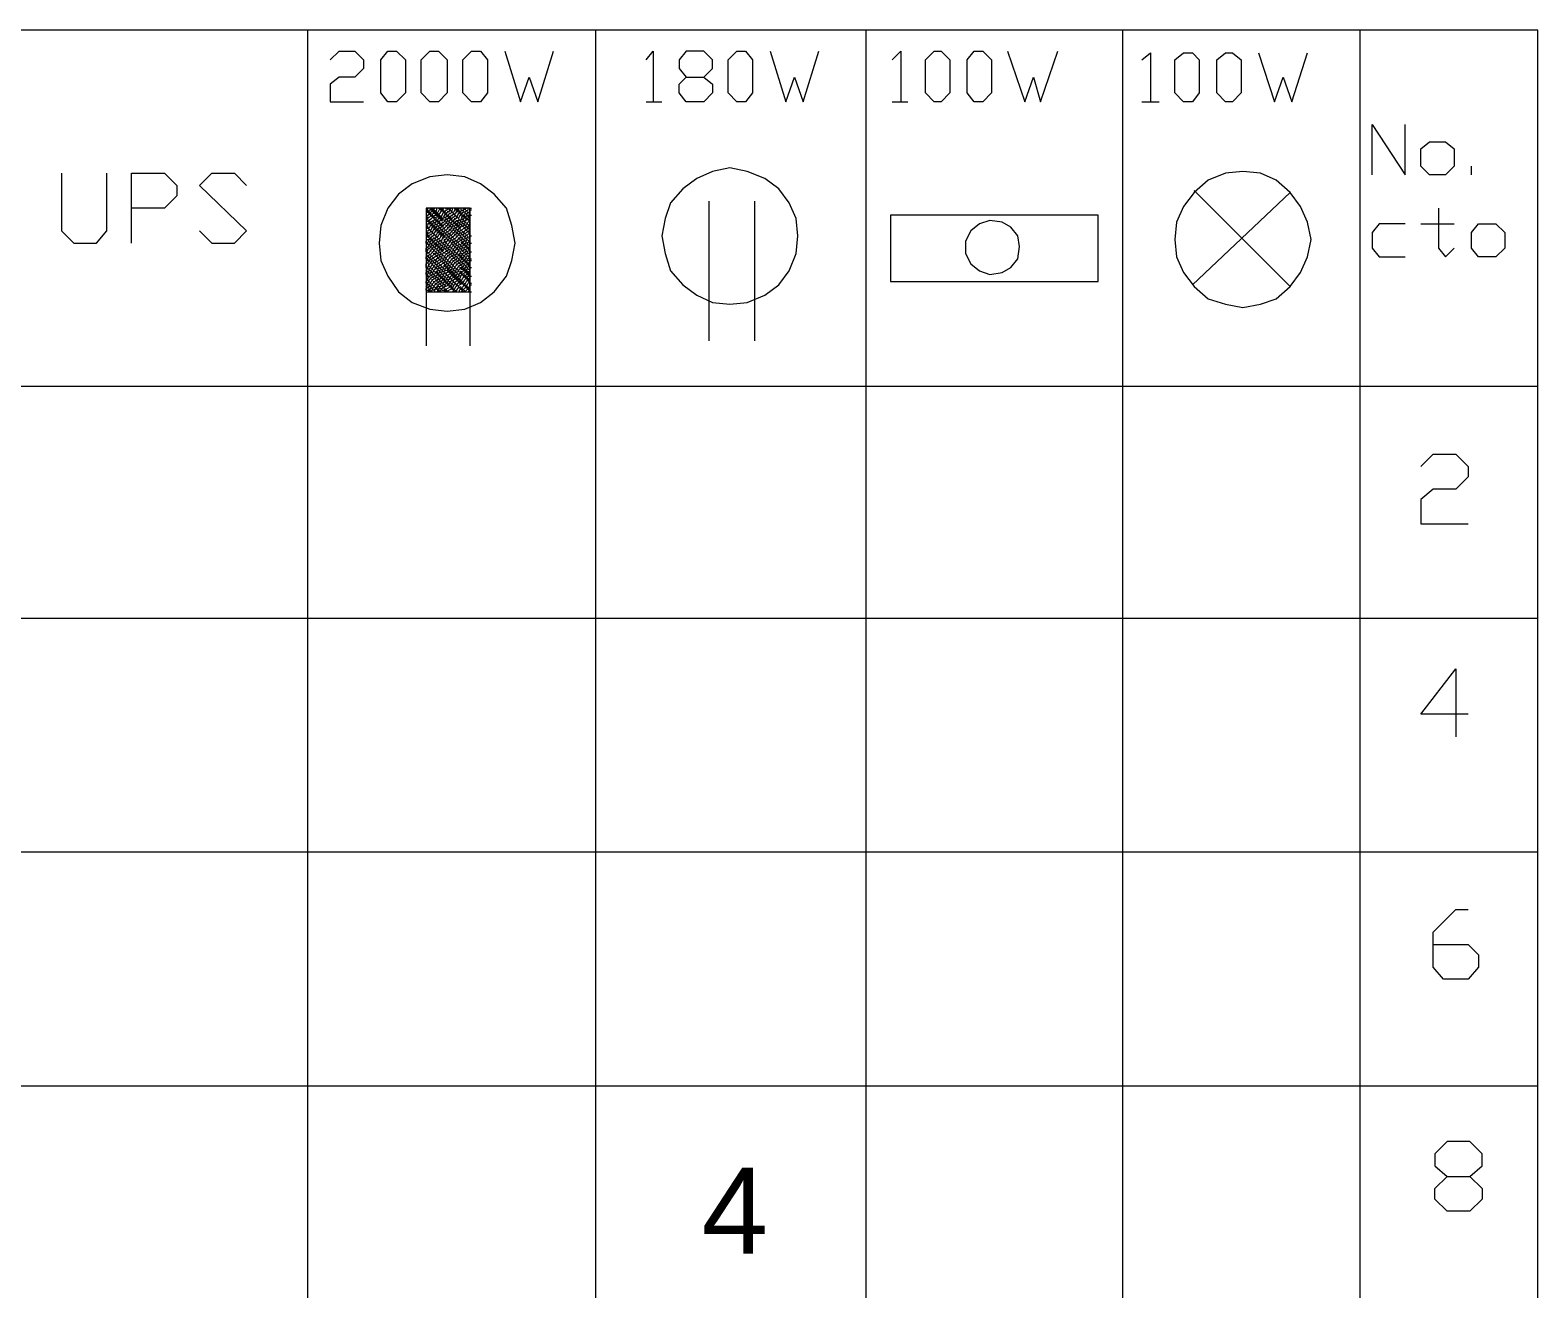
# Model space of a CAD drawing. Header units: millimetres. Extents: x -0.3 to 33.7, y -1 to 21.2.
# Drawn here: x 10.87 to 12.453, y 18.858 to 20.18 of the extents above; entities that cross this region are included whole.
import ezdxf

# ---------------------------------------------------------------- set-up
doc = ezdxf.new("R2010")
doc.units = ezdxf.units.MM
doc.header["$LTSCALE"] = 0.5
doc.layers.add('TABLA', color=7, linetype='Continuous')
doc.styles.get("Standard").update_dxf_attribs({"font": 'arial.ttf'})

msp = doc.modelspace()

# ---------------------------------------------------------------- linework, layer by layer
at = {"layer": 'TABLA', "color": 7, "linetype": 'Continuous', "lineweight": 18, "true_color": 0x000007}
for p, q in [((11.1613, 20.1799), (11.1613, 18.0934)), ((11.4636, 20.1799), (11.4636, 18.0934)), ((11.7475, 20.1799), (11.7475, 18.0934)), ((12.0168, 20.1799), (12.0168, 18.0934)), ((12.2659, 20.1799), (12.2659, 18.0934)), ((11.5167, 20.1048), (11.5332, 20.1048)), ((11.775, 20.1048), (11.7915, 20.1048)), ((12.037, 20.1048), (12.0553, 20.1048)), ((12.3832, 20.0279), (12.3832, 20.037)), ((12.0901, 19.9125), (12.1927, 20.0096)), ((12.0919, 20.0114), (12.1927, 19.9106)), ((11.2859, 19.9931), (11.2877, 19.9931)), ((11.2859, 19.9912), (11.2877, 19.9931)), ((11.2859, 19.9931), (11.2859, 19.8483)), ((11.2859, 19.9894), (11.2877, 19.9912)), ((11.2895, 19.9931), (11.2914, 19.9931)), ((11.2895, 19.9912), (11.2914, 19.9912)), ((11.2914, 19.9912), (11.2932, 19.9931)), ((11.2932, 19.9894), (11.295, 19.9912)), ((11.2969, 19.9912), (11.2969, 19.9931)), ((11.2987, 19.9931), (11.3005, 19.9931)), ((11.2987, 19.9894), (11.3005, 19.9931)), ((11.3005, 19.9912), (11.3024, 19.9931)), ((11.3024, 19.9894), (11.3042, 19.9912)), ((11.306, 19.9931), (11.3079, 19.9931)), ((11.306, 19.9912), (11.3079, 19.9912)), ((11.3079, 19.9931), (11.3097, 19.9931)), ((11.3079, 19.9912), (11.3097, 19.9931)), ((11.3097, 19.9912), (11.3115, 19.9931)), ((11.3097, 19.9894), (11.3115, 19.9912)), ((11.3115, 19.9894), (11.3134, 19.9912)), ((11.3134, 19.9912), (11.3134, 19.9931)), ((11.3152, 19.9931), (11.317, 19.9931)), ((11.3152, 19.9894), (11.317, 19.9931)), ((11.3152, 19.9912), (11.317, 19.9912)), ((11.317, 19.9912), (11.3189, 19.9931)), ((11.3189, 19.9894), (11.3207, 19.9912)), ((11.3225, 19.9912), (11.3225, 19.9931)), ((11.3243, 19.9931), (11.3262, 19.9931)), ((11.3243, 19.9894), (11.3262, 19.9931)), ((11.3262, 19.9912), (11.328, 19.9931)), ((11.3262, 19.9876), (11.328, 19.9912)), ((11.328, 19.9894), (11.3298, 19.9912)), ((11.3298, 19.9912), (11.3298, 19.9931)), ((11.3317, 19.9931), (11.3335, 19.9931)), ((11.3317, 19.9931), (11.3317, 19.8483)), ((11.3317, 19.9912), (11.3335, 19.9912)), ((11.3317, 19.9894), (11.3317, 19.9912)), ((11.5826, 20.0004), (11.5826, 19.8538)), ((11.6303, 20.0004), (11.6303, 19.8538)), ((11.2859, 19.9857), (11.2877, 19.9857)), ((11.2859, 19.9839), (11.2877, 19.9839)), ((11.2859, 19.9821), (11.2895, 19.9839)), ((11.2859, 19.9802), (11.2877, 19.9821)), ((11.2859, 19.9766), (11.2877, 19.9766)), ((11.2859, 19.9729), (11.2877, 19.9747)), ((11.2877, 19.9876), (11.2895, 19.9894)), ((11.2877, 19.9784), (11.2895, 19.9802)), ((11.2877, 19.9766), (11.2895, 19.9766)), ((11.2895, 19.9857), (11.2914, 19.9876)), ((11.2895, 19.9766), (11.2914, 19.9784)), ((11.2895, 19.9747), (11.2914, 19.9747)), ((11.2914, 19.9894), (11.2932, 19.9894)), ((11.2914, 19.9839), (11.2932, 19.9857)), ((11.2914, 19.9747), (11.2932, 19.9766)), ((11.2932, 19.9876), (11.295, 19.9876)), ((11.2932, 19.9821), (11.295, 19.9839)), ((11.2932, 19.9729), (11.295, 19.9747)), ((11.295, 19.9876), (11.2969, 19.9894)), ((11.295, 19.9857), (11.2969, 19.9857)), ((11.295, 19.9802), (11.2969, 19.9821)), ((11.2969, 19.9857), (11.2987, 19.9876)), ((11.2969, 19.9839), (11.2987, 19.9839)), ((11.2969, 19.9784), (11.2987, 19.9802)), ((11.2987, 19.9839), (11.3005, 19.9857)), ((11.2987, 19.9821), (11.3005, 19.9821)), ((11.2987, 19.9766), (11.3005, 19.9784)), ((11.3005, 19.9821), (11.3024, 19.9839)), ((11.3005, 19.9802), (11.3024, 19.9802)), ((11.3005, 19.9747), (11.3024, 19.9766)), ((11.3024, 19.9802), (11.3042, 19.9821)), ((11.3024, 19.9784), (11.3042, 19.9784)), ((11.3024, 19.9729), (11.3042, 19.9747)), ((11.3042, 19.9876), (11.306, 19.9894)), ((11.3042, 19.9802), (11.3079, 19.9821)), ((11.3042, 19.9784), (11.306, 19.9802)), ((11.3042, 19.9766), (11.306, 19.9766)), ((11.306, 19.9857), (11.3079, 19.9876)), ((11.306, 19.9784), (11.3097, 19.9802)), ((11.306, 19.9766), (11.3079, 19.9784)), ((11.306, 19.9747), (11.3079, 19.9747)), ((11.306, 19.9729), (11.3079, 19.9747)), ((11.3079, 19.9894), (11.3097, 19.9894)), ((11.3079, 19.9839), (11.3097, 19.9857)), ((11.3079, 19.9766), (11.3115, 19.9784)), ((11.3079, 19.9747), (11.3097, 19.9766)), ((11.3097, 19.9876), (11.3115, 19.9876)), ((11.3097, 19.9821), (11.3115, 19.9839)), ((11.3097, 19.9747), (11.3134, 19.9766)), ((11.3097, 19.9729), (11.3115, 19.9747)), ((11.3115, 19.9876), (11.3134, 19.9894)), ((11.3115, 19.9857), (11.3134, 19.9857)), ((11.3115, 19.9802), (11.3134, 19.9821)), ((11.3115, 19.9729), (11.3152, 19.9747)), ((11.3134, 19.9876), (11.3152, 19.9894)), ((11.3134, 19.9857), (11.3152, 19.9876)), ((11.3134, 19.9839), (11.3152, 19.9839)), ((11.3134, 19.9784), (11.3152, 19.9802)), ((11.3152, 19.9857), (11.317, 19.9876)), ((11.3152, 19.9839), (11.317, 19.9857)), ((11.3152, 19.9821), (11.317, 19.9821)), ((11.3152, 19.9766), (11.317, 19.9784)), ((11.317, 19.9894), (11.3189, 19.9894)), ((11.317, 19.9839), (11.3189, 19.9857)), ((11.317, 19.9821), (11.3189, 19.9839)), ((11.317, 19.9802), (11.3189, 19.9802)), ((11.317, 19.9747), (11.3189, 19.9766)), ((11.3189, 19.9876), (11.3207, 19.9876)), ((11.3189, 19.9821), (11.3207, 19.9839)), ((11.3189, 19.9784), (11.3207, 19.9821)), ((11.3189, 19.9729), (11.3207, 19.9747)), ((11.3207, 19.9876), (11.3225, 19.9894)), ((11.3207, 19.9857), (11.3225, 19.9857)), ((11.3207, 19.9802), (11.3243, 19.9821)), ((11.3207, 19.9766), (11.3225, 19.9802)), ((11.3225, 19.9857), (11.3243, 19.9876)), ((11.3225, 19.9839), (11.3243, 19.9839)), ((11.3225, 19.9784), (11.3262, 19.9802)), ((11.3225, 19.9747), (11.3243, 19.9784)), ((11.3243, 19.9839), (11.3262, 19.9857)), ((11.3243, 19.9766), (11.328, 19.9784)), ((11.3243, 19.9729), (11.3262, 19.9766)), ((11.3262, 19.9821), (11.328, 19.9839)), ((11.3262, 19.9747), (11.3298, 19.9766)), ((11.3262, 19.9711), (11.328, 19.9747)), ((11.328, 19.9857), (11.3298, 19.9894)), ((11.328, 19.9802), (11.3298, 19.9821)), ((11.328, 19.9766), (11.3298, 19.9784)), ((11.328, 19.9729), (11.3317, 19.9747)), ((11.3298, 19.9876), (11.3317, 19.9894)), ((11.3298, 19.9839), (11.3317, 19.9876)), ((11.3298, 19.9802), (11.3317, 19.9821)), ((11.3298, 19.9784), (11.3317, 19.9802)), ((11.3298, 19.9747), (11.3317, 19.9766)), ((11.3317, 19.9857), (11.3335, 19.9857)), ((11.3317, 19.9821), (11.3317, 19.9839)), ((11.3317, 19.9729), (11.3317, 19.9747)), ((12.3301, 19.9766), (12.3649, 19.9766)), ((11.2859, 19.9711), (11.2877, 19.9729)), ((11.2859, 19.9692), (11.2877, 19.9692)), ((11.2859, 19.9674), (11.2877, 19.9674)), ((11.2859, 19.9656), (11.2895, 19.9674)), ((11.2859, 19.9638), (11.2877, 19.9656)), ((11.2859, 19.9601), (11.2877, 19.9601)), ((11.2877, 19.9711), (11.2895, 19.9729)), ((11.2877, 19.9692), (11.2895, 19.9711)), ((11.2877, 19.9619), (11.2895, 19.9638)), ((11.2877, 19.9601), (11.2895, 19.9601)), ((11.2895, 19.9692), (11.2914, 19.9711)), ((11.2895, 19.9674), (11.2914, 19.9692)), ((11.2895, 19.9656), (11.2914, 19.9656)), ((11.2895, 19.9601), (11.2914, 19.9619)), ((11.2914, 19.9729), (11.2932, 19.9729)), ((11.2914, 19.9674), (11.2932, 19.9692)), ((11.2914, 19.9656), (11.2932, 19.9674)), ((11.2914, 19.9638), (11.2932, 19.9638)), ((11.2914, 19.9583), (11.2932, 19.9601)), ((11.2932, 19.9711), (11.295, 19.9711)), ((11.2932, 19.9656), (11.295, 19.9674)), ((11.2932, 19.9638), (11.295, 19.9656)), ((11.2932, 19.9619), (11.295, 19.9619)), ((11.295, 19.9711), (11.2969, 19.9729)), ((11.295, 19.9692), (11.2969, 19.9692)), ((11.295, 19.9638), (11.2969, 19.9656)), ((11.295, 19.9601), (11.2969, 19.9638)), ((11.2969, 19.9692), (11.2987, 19.9711)), ((11.2969, 19.9674), (11.2987, 19.9674)), ((11.2969, 19.9619), (11.2987, 19.9638)), ((11.2969, 19.9583), (11.2987, 19.9619)), ((11.2987, 19.9674), (11.3005, 19.9692)), ((11.2987, 19.9656), (11.3005, 19.9656)), ((11.2987, 19.9601), (11.3005, 19.9619)), ((11.2987, 19.9564), (11.3005, 19.9601)), ((11.3005, 19.9656), (11.3024, 19.9674)), ((11.3005, 19.9638), (11.3024, 19.9638)), ((11.3005, 19.9583), (11.3024, 19.9601)), ((11.3024, 19.9692), (11.3042, 19.9729)), ((11.3024, 19.9638), (11.3042, 19.9656)), ((11.3024, 19.9619), (11.3042, 19.9619)), ((11.3042, 19.9711), (11.306, 19.9729)), ((11.3042, 19.9674), (11.306, 19.9711)), ((11.3042, 19.9619), (11.306, 19.9638)), ((11.3042, 19.9601), (11.306, 19.9601)), ((11.3042, 19.9583), (11.306, 19.9601)), ((11.306, 19.9692), (11.3079, 19.9711)), ((11.306, 19.9656), (11.3079, 19.9692)), ((11.306, 19.9619), (11.3097, 19.9638)), ((11.306, 19.9601), (11.3079, 19.9619)), ((11.3079, 19.9729), (11.3097, 19.9729)), ((11.3079, 19.9711), (11.3097, 19.9729)), ((11.3079, 19.9674), (11.3097, 19.9692)), ((11.3079, 19.9638), (11.3097, 19.9674)), ((11.3079, 19.9601), (11.3115, 19.9619)), ((11.3079, 19.9583), (11.3097, 19.9601)), ((11.3097, 19.9711), (11.3115, 19.9711)), ((11.3097, 19.9692), (11.3115, 19.9711)), ((11.3097, 19.9656), (11.3115, 19.9674)), ((11.3097, 19.9619), (11.3115, 19.9656)), ((11.3097, 19.9583), (11.3134, 19.9601)), ((11.3115, 19.9711), (11.3134, 19.9729)), ((11.3115, 19.9692), (11.3134, 19.9692)), ((11.3115, 19.9674), (11.3134, 19.9692)), ((11.3115, 19.9638), (11.3134, 19.9656)), ((11.3115, 19.9601), (11.3134, 19.9638)), ((11.3134, 19.9711), (11.317, 19.9729)), ((11.3134, 19.9692), (11.3152, 19.9711)), ((11.3134, 19.9674), (11.3152, 19.9674)), ((11.3134, 19.9656), (11.3152, 19.9674)), ((11.3134, 19.9619), (11.3152, 19.9638)), ((11.3134, 19.9583), (11.3152, 19.9619)), ((11.3152, 19.9692), (11.3189, 19.9711)), ((11.3152, 19.9674), (11.317, 19.9692)), ((11.3152, 19.9656), (11.317, 19.9656)), ((11.3152, 19.9638), (11.317, 19.9656)), ((11.3152, 19.9601), (11.317, 19.9619)), ((11.3152, 19.9564), (11.317, 19.9601)), ((11.317, 19.9674), (11.3207, 19.9692)), ((11.317, 19.9656), (11.3189, 19.9674)), ((11.317, 19.9638), (11.3189, 19.9638)), ((11.317, 19.9619), (11.3189, 19.9638)), ((11.317, 19.9583), (11.3189, 19.9601)), ((11.3189, 19.9656), (11.3225, 19.9674)), ((11.3189, 19.9638), (11.3207, 19.9656)), ((11.3189, 19.9619), (11.3207, 19.9619)), ((11.3189, 19.9601), (11.3207, 19.9619)), ((11.3207, 19.9711), (11.3225, 19.9729)), ((11.3207, 19.9674), (11.3225, 19.9711)), ((11.3207, 19.9638), (11.3243, 19.9656)), ((11.3207, 19.9601), (11.3225, 19.9638)), ((11.3207, 19.9583), (11.3225, 19.9601)), ((11.3225, 19.9692), (11.3243, 19.9711)), ((11.3225, 19.9656), (11.3243, 19.9692)), ((11.3225, 19.9619), (11.3262, 19.9638)), ((11.3225, 19.9583), (11.3243, 19.9619)), ((11.3243, 19.9711), (11.3262, 19.9729)), ((11.3243, 19.9674), (11.3262, 19.9692)), ((11.3243, 19.9638), (11.3262, 19.9674)), ((11.3243, 19.9601), (11.328, 19.9619)), ((11.3262, 19.9692), (11.328, 19.9711)), ((11.3262, 19.9656), (11.328, 19.9674)), ((11.3262, 19.9619), (11.328, 19.9656)), ((11.3262, 19.9583), (11.3298, 19.9601)), ((11.328, 19.9692), (11.3298, 19.9729)), ((11.328, 19.9674), (11.3298, 19.9692)), ((11.328, 19.9638), (11.3298, 19.9656)), ((11.328, 19.9601), (11.3298, 19.9638)), ((11.3298, 19.9711), (11.3317, 19.9729)), ((11.3298, 19.9674), (11.3317, 19.9711)), ((11.3298, 19.9656), (11.3317, 19.9674)), ((11.3298, 19.9619), (11.3317, 19.9619)), ((11.3298, 19.9583), (11.3317, 19.9601)), ((11.3317, 19.9656), (11.3317, 19.9674)), ((11.3317, 19.9638), (11.3335, 19.9638)), ((11.2859, 19.9564), (11.2859, 19.9583)), ((11.2859, 19.9564), (11.2895, 19.9583)), ((11.2859, 19.9546), (11.2877, 19.9564)), ((11.2859, 19.9509), (11.2877, 19.9528)), ((11.2859, 19.9491), (11.2859, 19.9509)), ((11.2859, 19.9473), (11.2877, 19.9491)), ((11.2859, 19.9436), (11.2877, 19.9473)), ((11.2859, 19.9418), (11.2877, 19.9436)), ((11.2877, 19.9546), (11.2914, 19.9564)), ((11.2877, 19.9528), (11.2895, 19.9546)), ((11.2877, 19.9509), (11.2895, 19.9509)), ((11.2877, 19.9454), (11.2895, 19.9473)), ((11.2877, 19.9418), (11.2895, 19.9454)), ((11.2895, 19.9528), (11.2932, 19.9546)), ((11.2895, 19.9509), (11.2914, 19.9528)), ((11.2895, 19.9491), (11.2914, 19.9491)), ((11.2895, 19.9473), (11.2914, 19.9491)), ((11.2895, 19.9436), (11.2914, 19.9454)), ((11.2895, 19.9399), (11.2914, 19.9436)), ((11.2914, 19.9509), (11.295, 19.9528)), ((11.2914, 19.9491), (11.2932, 19.9509)), ((11.2914, 19.9473), (11.2932, 19.9473)), ((11.2914, 19.9454), (11.2932, 19.9473)), ((11.2914, 19.9418), (11.2932, 19.9436)), ((11.2932, 19.9564), (11.295, 19.9583)), ((11.2932, 19.9491), (11.2969, 19.9509)), ((11.2932, 19.9473), (11.295, 19.9491)), ((11.2932, 19.9454), (11.295, 19.9454)), ((11.2932, 19.9436), (11.295, 19.9454)), ((11.295, 19.9546), (11.2969, 19.9564)), ((11.295, 19.9473), (11.2987, 19.9491)), ((11.295, 19.9436), (11.2969, 19.9473)), ((11.295, 19.9418), (11.2969, 19.9436)), ((11.2969, 19.9528), (11.2987, 19.9546)), ((11.2969, 19.9454), (11.3005, 19.9473)), ((11.2969, 19.9418), (11.2987, 19.9454)), ((11.2987, 19.9509), (11.3005, 19.9528)), ((11.2987, 19.9436), (11.3024, 19.9454)), ((11.2987, 19.9399), (11.3005, 19.9436)), ((11.3005, 19.9546), (11.3024, 19.9583)), ((11.3005, 19.9491), (11.3024, 19.9509)), ((11.3005, 19.9418), (11.3042, 19.9436)), ((11.3024, 19.9564), (11.306, 19.9583)), ((11.3024, 19.9528), (11.3042, 19.9564)), ((11.3024, 19.9473), (11.3042, 19.9491)), ((11.3024, 19.9436), (11.3042, 19.9473)), ((11.3042, 19.9546), (11.3079, 19.9564)), ((11.3042, 19.9509), (11.306, 19.9546)), ((11.3042, 19.9454), (11.306, 19.9473)), ((11.3042, 19.9418), (11.306, 19.9436)), ((11.306, 19.9564), (11.3079, 19.9583)), ((11.306, 19.9528), (11.3097, 19.9546)), ((11.306, 19.9491), (11.3079, 19.9528)), ((11.306, 19.9473), (11.3079, 19.9491)), ((11.306, 19.9454), (11.3079, 19.9454)), ((11.306, 19.9436), (11.3079, 19.9454)), ((11.3079, 19.9546), (11.3097, 19.9564)), ((11.3079, 19.9509), (11.3115, 19.9528)), ((11.3079, 19.9473), (11.3097, 19.9509)), ((11.3079, 19.9454), (11.3097, 19.9473)), ((11.3079, 19.9436), (11.3097, 19.9436)), ((11.3079, 19.9418), (11.3097, 19.9436)), ((11.3097, 19.9564), (11.3115, 19.9583)), ((11.3097, 19.9528), (11.3115, 19.9546)), ((11.3097, 19.9491), (11.3134, 19.9509)), ((11.3097, 19.9454), (11.3115, 19.9491)), ((11.3097, 19.9436), (11.3115, 19.9454)), ((11.3115, 19.9564), (11.3152, 19.9583)), ((11.3115, 19.9546), (11.3134, 19.9564)), ((11.3115, 19.9509), (11.3134, 19.9528)), ((11.3115, 19.9473), (11.3152, 19.9491)), ((11.3115, 19.9436), (11.3134, 19.9473)), ((11.3115, 19.9418), (11.3134, 19.9436)), ((11.3134, 19.9546), (11.317, 19.9564)), ((11.3134, 19.9528), (11.3152, 19.9546)), ((11.3134, 19.9491), (11.3152, 19.9509)), ((11.3134, 19.9454), (11.317, 19.9473)), ((11.3134, 19.9418), (11.3152, 19.9454)), ((11.3152, 19.9528), (11.3189, 19.9546)), ((11.3152, 19.9509), (11.317, 19.9528)), ((11.3152, 19.9473), (11.317, 19.9491)), ((11.3152, 19.9436), (11.3189, 19.9454)), ((11.3152, 19.9399), (11.317, 19.9436)), ((11.317, 19.9546), (11.3189, 19.9583)), ((11.317, 19.9509), (11.3207, 19.9528)), ((11.317, 19.9491), (11.3189, 19.9509)), ((11.317, 19.9454), (11.3189, 19.9473)), ((11.3189, 19.9564), (11.3207, 19.9583)), ((11.3189, 19.9528), (11.3207, 19.9564)), ((11.3189, 19.9491), (11.3225, 19.9509)), ((11.3189, 19.9473), (11.3207, 19.9491)), ((11.3189, 19.9436), (11.3207, 19.9454)), ((11.3207, 19.9509), (11.3225, 19.9546)), ((11.3207, 19.9473), (11.3243, 19.9491)), ((11.3207, 19.9418), (11.3225, 19.9436)), ((11.3225, 19.9564), (11.3243, 19.9583)), ((11.3225, 19.9491), (11.3243, 19.9528)), ((11.3225, 19.9454), (11.3243, 19.9454)), ((11.3243, 19.9546), (11.3262, 19.9564)), ((11.3243, 19.9473), (11.3262, 19.9509)), ((11.3243, 19.9454), (11.3262, 19.9473)), ((11.3243, 19.9436), (11.3262, 19.9436)), ((11.3262, 19.9528), (11.328, 19.9546)), ((11.3262, 19.9454), (11.328, 19.9491)), ((11.3262, 19.9436), (11.328, 19.9454)), ((11.328, 19.9564), (11.3317, 19.9583)), ((11.328, 19.9509), (11.3298, 19.9528)), ((11.328, 19.9473), (11.3317, 19.9491)), ((11.328, 19.9436), (11.3298, 19.9473)), ((11.328, 19.9418), (11.3298, 19.9436)), ((11.3298, 19.9546), (11.3317, 19.9546)), ((11.3298, 19.9491), (11.3317, 19.9509)), ((11.3298, 19.9454), (11.3317, 19.9454)), ((11.3298, 19.9418), (11.3317, 19.9436)), ((11.3317, 19.9564), (11.3335, 19.9564)), ((11.3317, 19.9473), (11.3335, 19.9473)), ((11.2859, 19.9399), (11.2859, 19.9418)), ((11.2859, 19.9399), (11.2895, 19.9418)), ((11.2859, 19.9381), (11.2877, 19.9399)), ((11.2859, 19.9381), (11.2877, 19.9381)), ((11.2859, 19.9344), (11.2877, 19.9363)), ((11.2859, 19.9326), (11.2859, 19.9344)), ((11.2859, 19.9308), (11.2859, 19.9326)), ((11.2859, 19.9308), (11.2895, 19.9326)), ((11.2859, 19.9271), (11.2877, 19.9308)), ((11.2859, 19.9253), (11.2877, 19.9271)), ((11.2877, 19.9381), (11.2914, 19.9399)), ((11.2877, 19.9363), (11.2895, 19.9381)), ((11.2877, 19.9344), (11.2895, 19.9344)), ((11.2877, 19.9326), (11.2895, 19.9344)), ((11.2877, 19.9289), (11.2914, 19.9308)), ((11.2877, 19.9253), (11.2895, 19.9289)), ((11.2895, 19.9363), (11.2932, 19.9381)), ((11.2895, 19.9344), (11.2914, 19.9363)), ((11.2895, 19.9308), (11.2914, 19.9326)), ((11.2895, 19.9271), (11.2932, 19.9289)), ((11.2895, 19.9235), (11.2914, 19.9271)), ((11.2914, 19.9381), (11.2932, 19.9418)), ((11.2914, 19.9344), (11.295, 19.9363)), ((11.2914, 19.9326), (11.2932, 19.9344)), ((11.2914, 19.9289), (11.2932, 19.9308)), ((11.2914, 19.9253), (11.295, 19.9271)), ((11.2932, 19.9399), (11.295, 19.9418)), ((11.2932, 19.9363), (11.295, 19.9399)), ((11.2932, 19.9326), (11.2969, 19.9344)), ((11.2932, 19.9308), (11.295, 19.9326)), ((11.2932, 19.9271), (11.295, 19.9289)), ((11.295, 19.9381), (11.2969, 19.9399)), ((11.295, 19.9344), (11.2969, 19.9381)), ((11.295, 19.9308), (11.2987, 19.9326)), ((11.295, 19.9289), (11.2969, 19.9308)), ((11.295, 19.9253), (11.2969, 19.9271)), ((11.2969, 19.9399), (11.2987, 19.9418)), ((11.2969, 19.9363), (11.2987, 19.9381)), ((11.2969, 19.9326), (11.2987, 19.9363)), ((11.2969, 19.9289), (11.3005, 19.9308)), ((11.2987, 19.9381), (11.3005, 19.9399)), ((11.2987, 19.9344), (11.3005, 19.9363)), ((11.2987, 19.9308), (11.3005, 19.9344)), ((11.2987, 19.9271), (11.3024, 19.9289)), ((11.3005, 19.9381), (11.3024, 19.9418)), ((11.3005, 19.9363), (11.3024, 19.9381)), ((11.3005, 19.9326), (11.3024, 19.9344)), ((11.3005, 19.9289), (11.3024, 19.9326)), ((11.3005, 19.9253), (11.3042, 19.9271)), ((11.3024, 19.9399), (11.306, 19.9418)), ((11.3024, 19.9363), (11.3042, 19.9399)), ((11.3024, 19.9344), (11.3042, 19.9363)), ((11.3024, 19.9271), (11.3042, 19.9308)), ((11.3042, 19.9381), (11.3079, 19.9399)), ((11.3042, 19.9344), (11.306, 19.9381)), ((11.3042, 19.9326), (11.306, 19.9344)), ((11.3042, 19.9253), (11.306, 19.9289)), ((11.306, 19.9399), (11.3079, 19.9418)), ((11.306, 19.9363), (11.3097, 19.9381)), ((11.306, 19.9308), (11.3079, 19.9326)), ((11.3079, 19.9381), (11.3097, 19.9399)), ((11.3079, 19.9344), (11.3115, 19.9363)), ((11.3079, 19.9289), (11.3097, 19.9308)), ((11.3079, 19.9271), (11.3097, 19.9271)), ((11.3097, 19.9418), (11.3115, 19.9418)), ((11.3097, 19.9399), (11.3115, 19.9418)), ((11.3097, 19.9363), (11.3115, 19.9381)), ((11.3097, 19.9326), (11.3134, 19.9344)), ((11.3097, 19.9271), (11.3115, 19.9289)), ((11.3115, 19.9399), (11.3134, 19.9399)), ((11.3115, 19.9381), (11.3134, 19.9399)), ((11.3115, 19.9344), (11.3134, 19.9363)), ((11.3115, 19.9308), (11.3152, 19.9326)), ((11.3115, 19.9253), (11.3134, 19.9271)), ((11.3134, 19.9399), (11.3152, 19.9418)), ((11.3134, 19.9381), (11.3152, 19.9381)), ((11.3134, 19.9363), (11.3152, 19.9381)), ((11.3134, 19.9326), (11.3152, 19.9344)), ((11.3134, 19.9289), (11.317, 19.9308)), ((11.3152, 19.9381), (11.317, 19.9399)), ((11.3152, 19.9363), (11.317, 19.9363)), ((11.3152, 19.9344), (11.317, 19.9363)), ((11.3152, 19.9308), (11.317, 19.9326)), ((11.3152, 19.9271), (11.3189, 19.9289)), ((11.317, 19.9381), (11.3189, 19.9418)), ((11.317, 19.9363), (11.3189, 19.9381)), ((11.317, 19.9344), (11.3189, 19.9344)), ((11.317, 19.9326), (11.3189, 19.9344)), ((11.317, 19.9289), (11.3189, 19.9308)), ((11.317, 19.9253), (11.3207, 19.9271)), ((11.3189, 19.9363), (11.3207, 19.9399)), ((11.3189, 19.9344), (11.3207, 19.9363)), ((11.3189, 19.9326), (11.3207, 19.9326)), ((11.3189, 19.9308), (11.3207, 19.9326)), ((11.3189, 19.9271), (11.3207, 19.9289)), ((11.3207, 19.9344), (11.3225, 19.9381)), ((11.3207, 19.9326), (11.3225, 19.9344)), ((11.3207, 19.9308), (11.3225, 19.9308)), ((11.3207, 19.9253), (11.3225, 19.9271)), ((11.3225, 19.9399), (11.3243, 19.9418)), ((11.3225, 19.9326), (11.3243, 19.9363)), ((11.3225, 19.9308), (11.3243, 19.9326)), ((11.3225, 19.9289), (11.3243, 19.9289)), ((11.3243, 19.9381), (11.3262, 19.9399)), ((11.3243, 19.9289), (11.3262, 19.9308)), ((11.3243, 19.9271), (11.3262, 19.9271)), ((11.3262, 19.9418), (11.328, 19.9418)), ((11.3262, 19.9363), (11.328, 19.9381)), ((11.3262, 19.9271), (11.328, 19.9289)), ((11.328, 19.9399), (11.3298, 19.9399)), ((11.328, 19.9344), (11.3298, 19.9363)), ((11.328, 19.9308), (11.3317, 19.9326)), ((11.328, 19.9253), (11.3298, 19.9271)), ((11.3298, 19.9399), (11.3317, 19.9418)), ((11.3298, 19.9381), (11.3317, 19.9381)), ((11.3298, 19.9326), (11.3317, 19.9344)), ((11.3298, 19.9289), (11.3317, 19.9289)), ((11.3317, 19.9399), (11.3335, 19.9399)), ((11.3317, 19.9381), (11.3335, 19.9381)), ((11.3317, 19.9308), (11.3335, 19.9308)), ((11.2859, 19.9235), (11.2859, 19.9253)), ((11.2859, 19.9235), (11.2895, 19.9253)), ((11.2859, 19.9216), (11.2877, 19.9235)), ((11.2859, 19.9216), (11.2877, 19.9216)), ((11.2859, 19.9198), (11.2877, 19.9198)), ((11.2859, 19.918), (11.2877, 19.9198)), ((11.2859, 19.9161), (11.2877, 19.918)), ((11.2859, 19.9143), (11.2859, 19.9161)), ((11.2859, 19.9143), (11.2895, 19.9161)), ((11.2859, 19.9106), (11.2877, 19.9143)), ((11.2859, 19.9125), (11.2877, 19.9125)), ((11.2877, 19.9216), (11.2895, 19.9216)), ((11.2877, 19.9198), (11.2895, 19.9216)), ((11.2877, 19.9161), (11.2895, 19.918)), ((11.2877, 19.9125), (11.2914, 19.9143)), ((11.2877, 19.9088), (11.2895, 19.9125)), ((11.2895, 19.9216), (11.2914, 19.9235)), ((11.2895, 19.9198), (11.2914, 19.9198)), ((11.2895, 19.918), (11.2914, 19.9198)), ((11.2895, 19.9143), (11.2914, 19.9161)), ((11.2895, 19.9106), (11.2932, 19.9125)), ((11.2914, 19.9216), (11.2932, 19.9253)), ((11.2914, 19.9198), (11.2932, 19.9216)), ((11.2914, 19.918), (11.2932, 19.918)), ((11.2914, 19.9161), (11.2932, 19.918)), ((11.2914, 19.9125), (11.2932, 19.9143)), ((11.2932, 19.9198), (11.295, 19.9235)), ((11.2932, 19.918), (11.295, 19.9198)), ((11.2932, 19.9161), (11.295, 19.9161)), ((11.2932, 19.9143), (11.295, 19.9161)), ((11.2932, 19.9106), (11.295, 19.9125)), ((11.295, 19.918), (11.2969, 19.9216)), ((11.295, 19.9161), (11.2969, 19.918)), ((11.295, 19.9143), (11.2969, 19.9143)), ((11.295, 19.9125), (11.2969, 19.9143)), ((11.2969, 19.9235), (11.2987, 19.9253)), ((11.2969, 19.9161), (11.2987, 19.9198)), ((11.2969, 19.9143), (11.2987, 19.9161)), ((11.2969, 19.9125), (11.2987, 19.9125)), ((11.2987, 19.9216), (11.3005, 19.9235)), ((11.2987, 19.9143), (11.3005, 19.918)), ((11.2987, 19.9125), (11.3005, 19.9143)), ((11.3005, 19.9198), (11.3024, 19.9216)), ((11.3005, 19.9125), (11.3024, 19.9161)), ((11.3005, 19.9106), (11.3024, 19.9125)), ((11.3024, 19.9235), (11.306, 19.9253)), ((11.3024, 19.918), (11.3042, 19.9198)), ((11.3024, 19.9106), (11.3042, 19.9143)), ((11.3042, 19.9216), (11.306, 19.9216)), ((11.3042, 19.9161), (11.306, 19.918)), ((11.3042, 19.9088), (11.306, 19.9125)), ((11.306, 19.9235), (11.3079, 19.9253)), ((11.306, 19.9216), (11.3079, 19.9235)), ((11.306, 19.9198), (11.3079, 19.9198)), ((11.306, 19.9143), (11.3079, 19.9161)), ((11.3079, 19.9216), (11.3097, 19.9235)), ((11.3079, 19.9198), (11.3097, 19.9216)), ((11.3079, 19.918), (11.3097, 19.918)), ((11.3079, 19.9125), (11.3097, 19.9143)), ((11.3097, 19.9253), (11.3115, 19.9253)), ((11.3097, 19.9198), (11.3115, 19.9216)), ((11.3097, 19.918), (11.3115, 19.9198)), ((11.3097, 19.9161), (11.3115, 19.9161)), ((11.3097, 19.9106), (11.3115, 19.9125)), ((11.3115, 19.9235), (11.3134, 19.9235)), ((11.3115, 19.918), (11.3134, 19.9198)), ((11.3115, 19.9161), (11.3134, 19.918)), ((11.3115, 19.9143), (11.3134, 19.9143)), ((11.3134, 19.9235), (11.3152, 19.9253)), ((11.3134, 19.9216), (11.3152, 19.9216)), ((11.3134, 19.9161), (11.3152, 19.918)), ((11.3134, 19.9143), (11.3152, 19.9161)), ((11.3134, 19.9125), (11.3152, 19.9125)), ((11.3152, 19.9216), (11.317, 19.9235)), ((11.3152, 19.9198), (11.317, 19.9198)), ((11.3152, 19.9143), (11.317, 19.9161)), ((11.3152, 19.9125), (11.317, 19.9143)), ((11.317, 19.9198), (11.3189, 19.9216)), ((11.317, 19.918), (11.3189, 19.918)), ((11.317, 19.9125), (11.3189, 19.9143)), ((11.317, 19.9106), (11.3189, 19.9125)), ((11.3189, 19.918), (11.3207, 19.9198)), ((11.3189, 19.9161), (11.3207, 19.9161)), ((11.3189, 19.9106), (11.3207, 19.9125)), ((11.3207, 19.9161), (11.3225, 19.918)), ((11.3207, 19.9143), (11.3225, 19.9143)), ((11.3225, 19.9235), (11.3243, 19.9253)), ((11.3225, 19.9143), (11.3243, 19.9161)), ((11.3243, 19.9216), (11.3262, 19.9235)), ((11.3243, 19.9125), (11.3262, 19.9143)), ((11.3262, 19.9253), (11.328, 19.9253)), ((11.3262, 19.9198), (11.328, 19.9216)), ((11.3262, 19.9106), (11.328, 19.9125)), ((11.328, 19.9235), (11.3298, 19.9235)), ((11.328, 19.918), (11.3298, 19.9198)), ((11.3298, 19.9235), (11.3317, 19.9253)), ((11.3298, 19.9216), (11.3317, 19.9216)), ((11.3298, 19.9161), (11.3317, 19.918)), ((11.3298, 19.9143), (11.3317, 19.9161)), ((11.3317, 19.9216), (11.3335, 19.9216)), ((11.3317, 19.9143), (11.3335, 19.9143)), ((11.3317, 19.9125), (11.3335, 19.9125)), ((11.2859, 19.9088), (11.2877, 19.9106)), ((11.2859, 19.907), (11.2859, 19.9088)), ((11.2859, 19.907), (11.2877, 19.907)), ((11.2859, 19.9051), (11.2877, 19.9051)), ((11.2877, 19.907), (11.2895, 19.9088)), ((11.2895, 19.9051), (11.2914, 19.907)), ((11.2914, 19.9088), (11.295, 19.9106)), ((11.2914, 19.9051), (11.2932, 19.9088)), ((11.2932, 19.9051), (11.295, 19.9051)), ((11.295, 19.9088), (11.2969, 19.9106)), ((11.295, 19.9051), (11.295, 19.907)), ((11.2969, 19.907), (11.2987, 19.9088)), ((11.2987, 19.9106), (11.3005, 19.9106)), ((11.2987, 19.9051), (11.3005, 19.907)), ((11.3005, 19.9088), (11.3024, 19.9088)), ((11.3005, 19.9051), (11.3024, 19.9088)), ((11.3024, 19.9088), (11.3042, 19.9106)), ((11.3024, 19.907), (11.3042, 19.907)), ((11.3024, 19.9051), (11.3042, 19.9051)), ((11.3042, 19.907), (11.306, 19.9088)), ((11.306, 19.9051), (11.3079, 19.907)), ((11.3079, 19.9051), (11.3097, 19.907)), ((11.3097, 19.9051), (11.3115, 19.9051)), ((11.3115, 19.9088), (11.3134, 19.9106)), ((11.3115, 19.9051), (11.3134, 19.9051)), ((11.3134, 19.907), (11.3152, 19.9088)), ((11.3152, 19.9051), (11.317, 19.907)), ((11.317, 19.9051), (11.3189, 19.9088)), ((11.3189, 19.9088), (11.3207, 19.9106)), ((11.3189, 19.9051), (11.3207, 19.9051)), ((11.3207, 19.9088), (11.3225, 19.9106)), ((11.3207, 19.9051), (11.3207, 19.907)), ((11.3225, 19.907), (11.3243, 19.9088)), ((11.3243, 19.9051), (11.3262, 19.907)), ((11.328, 19.9088), (11.3298, 19.9106)), ((11.328, 19.9051), (11.3298, 19.9051)), ((11.3298, 19.907), (11.3317, 19.9088)), ((11.3298, 19.9051), (11.3317, 19.907)), ((11.3317, 19.9051), (11.3335, 19.9051)), ((9.3111, 19.8062), (12.4528, 19.8062)), ((9.3111, 19.5626), (12.4528, 19.5626)), ((9.3111, 19.3171), (12.4528, 19.3171)), ((9.3111, 19.0716), (12.4528, 19.0716))]:
    msp.add_line(p, q, dxfattribs=at)
for points in [[(9.3111, 17.8479), (12.4528, 17.8479), (12.4528, 20.1799), (9.3111, 20.1799)], [(11.2456, 20.1048), (11.2382, 20.114), (11.2382, 20.1488), (11.2456, 20.1579), (11.2547, 20.1579), (11.2639, 20.1488), (11.2639, 20.114), (11.2547, 20.1048)], [(11.2895, 20.1048), (11.2804, 20.114), (11.2804, 20.1488), (11.2895, 20.1579), (11.2987, 20.1579), (11.3079, 20.1488), (11.3079, 20.114), (11.2987, 20.1048)], [(11.3335, 20.1048), (11.3243, 20.114), (11.3243, 20.1488), (11.3335, 20.1579), (11.3427, 20.1579), (11.35, 20.1488), (11.35, 20.114), (11.3427, 20.1048)], [(11.612, 20.1048), (11.6028, 20.114), (11.6028, 20.1488), (11.612, 20.1579), (11.6211, 20.1579), (11.6284, 20.1488), (11.6284, 20.114), (11.6211, 20.1048)], [(11.819, 20.1048), (11.8098, 20.114), (11.8098, 20.1488), (11.819, 20.1579), (11.8263, 20.1579), (11.8354, 20.1488), (11.8354, 20.114), (11.8263, 20.1048)], [(11.8611, 20.1048), (11.8538, 20.114), (11.8538, 20.1488), (11.8611, 20.1579), (11.8703, 20.1579), (11.8794, 20.1488), (11.8794, 20.114), (11.8703, 20.1048)], [(12.0809, 20.1048), (12.0718, 20.114), (12.0718, 20.1488), (12.0809, 20.1561), (12.0901, 20.1561), (12.0974, 20.1488), (12.0974, 20.114), (12.0901, 20.1048)], [(12.1249, 20.1048), (12.1157, 20.114), (12.1157, 20.1488), (12.1249, 20.1561), (12.1322, 20.1561), (12.1414, 20.1488), (12.1414, 20.114), (12.1322, 20.1048)], [(12.3557, 20.0279), (12.3392, 20.0279), (12.3301, 20.037), (12.3301, 20.0553), (12.3392, 20.0627), (12.3557, 20.0627), (12.3649, 20.0553), (12.3649, 20.037)], [(11.3793, 19.9564), (11.3756, 19.9747), (11.3701, 19.9931), (11.3573, 20.0077), (11.3427, 20.0187), (11.3262, 20.026), (11.3079, 20.0279), (11.2895, 20.026), (11.2712, 20.0187), (11.2566, 20.0077), (11.2456, 19.9931), (11.2382, 19.9747), (11.2364, 19.9564), (11.2382, 19.9381), (11.2456, 19.9216), (11.2566, 19.9051), (11.2712, 19.8941), (11.2895, 19.8868), (11.3079, 19.885), (11.3262, 19.8868), (11.3427, 19.8941), (11.3573, 19.9051), (11.3701, 19.9216), (11.3756, 19.9381)], [(11.6761, 19.9638), (11.6742, 19.9821), (11.6669, 19.9986), (11.6559, 20.0132), (11.6413, 20.0242), (11.6229, 20.0315), (11.6046, 20.0352), (11.5863, 20.0315), (11.5698, 20.0242), (11.5552, 20.0132), (11.5423, 19.9986), (11.5368, 19.9821), (11.5332, 19.9638), (11.5368, 19.9454), (11.5423, 19.9271), (11.5552, 19.9125), (11.5698, 19.9015), (11.5863, 19.8941), (11.6046, 19.8923), (11.6229, 19.8941), (11.6413, 19.9015), (11.6559, 19.9125), (11.6669, 19.9271), (11.6742, 19.9454)], [(12.2147, 19.9601), (12.211, 19.9784), (12.2037, 19.9949), (12.1927, 20.0096), (12.178, 20.0224), (12.1615, 20.0297), (12.1432, 20.0315), (12.1249, 20.0297), (12.1066, 20.0224), (12.0919, 20.0096), (12.0809, 19.9949), (12.0736, 19.9784), (12.0718, 19.9601), (12.0736, 19.9418), (12.0809, 19.9253), (12.0919, 19.9106), (12.1066, 19.8978), (12.1249, 19.8923), (12.1432, 19.8886), (12.1615, 19.8923), (12.178, 19.8978), (12.1927, 19.9106), (12.2037, 19.9253), (12.211, 19.9418)], [(11.2859, 19.9051), (11.3317, 19.9051), (11.3317, 19.9931), (11.2859, 19.9931)], [(11.7732, 19.9161), (11.9912, 19.9161), (11.9912, 19.9857), (11.7732, 19.9857)], [(11.9087, 19.9528), (11.9069, 19.9638), (11.8996, 19.9729), (11.8904, 19.9784), (11.8776, 19.9802), (11.8666, 19.9766), (11.8574, 19.9692), (11.8519, 19.9583), (11.8519, 19.9454), (11.8574, 19.9344), (11.8666, 19.9271), (11.8776, 19.9235), (11.8904, 19.9253), (11.8996, 19.9308), (11.9069, 19.9399)], [(12.4088, 19.9418), (12.3905, 19.9418), (12.3832, 19.9509), (12.3832, 19.9674), (12.3905, 19.9766), (12.4088, 19.9766), (12.418, 19.9674), (12.418, 19.9509)]]:
    msp.add_lwpolyline(points, close=True, dxfattribs=at)
for points in [[(11.1851, 20.1488), (11.1943, 20.1579), (11.2108, 20.1579), (11.2199, 20.1488), (11.2199, 20.1396), (11.2108, 20.1305), (11.1943, 20.1305), (11.1851, 20.1231), (11.1851, 20.1048), (11.2199, 20.1048)], [(11.3683, 20.1579), (11.3848, 20.1048), (11.394, 20.1305), (11.4031, 20.1048), (11.4196, 20.1579)], [(11.5167, 20.1488), (11.524, 20.1579), (11.524, 20.1048)], [(11.5588, 20.1048), (11.5515, 20.114), (11.5515, 20.1231), (11.5588, 20.1305), (11.5772, 20.1305), (11.5863, 20.1396), (11.5863, 20.1488), (11.5772, 20.1579), (11.5588, 20.1579), (11.5515, 20.1488), (11.5515, 20.1396), (11.5588, 20.1305)], [(11.6468, 20.1579), (11.6633, 20.1048), (11.6724, 20.1305), (11.6816, 20.1048), (11.6981, 20.1579)], [(11.775, 20.1488), (11.7842, 20.1579), (11.7842, 20.1048)], [(11.8959, 20.1579), (11.9142, 20.1048), (11.9234, 20.1305), (11.9307, 20.1048), (11.949, 20.1579)], [(12.037, 20.1488), (12.0461, 20.1561), (12.0461, 20.1048)], [(12.1597, 20.1561), (12.1762, 20.1048), (12.1853, 20.1305), (12.1945, 20.1048), (12.211, 20.1561)], [(11.5772, 20.1305), (11.5863, 20.1231), (11.5863, 20.114), (11.5772, 20.1048), (11.5588, 20.1048)], [(12.2788, 20.0279), (12.2788, 20.081), (12.3136, 20.0279), (12.3136, 20.081)], [(10.903, 20.0297), (10.903, 19.9692), (10.9158, 19.9564), (10.9396, 19.9564), (10.9506, 19.9692), (10.9506, 20.0297)], [(10.9763, 19.9564), (10.9763, 20.0297), (11.0111, 20.0297), (11.0239, 20.0169), (11.0239, 20.0059), (11.0111, 19.9931), (10.9763, 19.9931)], [(11.0477, 19.9692), (11.0606, 19.9564), (11.0844, 19.9564), (11.0972, 19.9692), (11.0477, 20.0169), (11.0606, 20.0297), (11.0844, 20.0297), (11.0972, 20.0169)], [(11.2859, 19.9876), (11.2877, 19.9894), (11.2914, 19.9931)], [(11.2877, 19.9857), (11.2895, 19.9876), (11.2932, 19.9912), (11.295, 19.9931)], [(11.2895, 19.9839), (11.2914, 19.9857), (11.295, 19.9894), (11.2969, 19.9912)], [(11.3005, 19.9876), (11.3024, 19.9912), (11.3042, 19.9931)], [(11.3024, 19.9857), (11.3042, 19.9894), (11.3079, 19.9912)], [(11.317, 19.9876), (11.3189, 19.9912), (11.3207, 19.9931)], [(11.3189, 19.9857), (11.3207, 19.9894), (11.3243, 19.9912)], [(12.3484, 19.9931), (12.3484, 19.9509), (12.3557, 19.9418), (12.3649, 19.9509)], [(11.2859, 19.9784), (11.2877, 19.9802), (11.2914, 19.9821)], [(11.2859, 19.9747), (11.2895, 19.9784), (11.2932, 19.9802)], [(11.2895, 19.9729), (11.2914, 19.9766), (11.295, 19.9784)], [(11.2914, 19.9821), (11.2932, 19.9839), (11.2969, 19.9876), (11.2987, 19.9894)], [(11.2914, 19.9711), (11.2932, 19.9747), (11.2969, 19.9766)], [(11.2932, 19.9784), (11.295, 19.9821), (11.2987, 19.9857), (11.3005, 19.9876)], [(11.2932, 19.9692), (11.295, 19.9729), (11.2987, 19.9747)], [(11.295, 19.9766), (11.2969, 19.9802), (11.3005, 19.9839), (11.3024, 19.9857)], [(11.2969, 19.9747), (11.2987, 19.9784), (11.3024, 19.9821), (11.306, 19.9839)], [(11.2987, 19.9729), (11.3005, 19.9766), (11.3042, 19.9784)], [(11.3005, 19.9711), (11.3024, 19.9747), (11.306, 19.9766)], [(11.3042, 19.9839), (11.306, 19.9876), (11.3097, 19.9894)], [(11.306, 19.9821), (11.3079, 19.9857), (11.3115, 19.9876)], [(11.3079, 19.9802), (11.3097, 19.9839), (11.3134, 19.9857)], [(11.3097, 19.9784), (11.3115, 19.9821), (11.3152, 19.9839)], [(11.3115, 19.9766), (11.3134, 19.9802), (11.317, 19.9821)], [(11.3134, 19.9747), (11.3152, 19.9784), (11.3189, 19.9802)], [(11.3152, 19.9729), (11.317, 19.9766), (11.3207, 19.9784)], [(11.317, 19.9711), (11.3189, 19.9747), (11.3225, 19.9766)], [(11.3189, 19.9692), (11.3207, 19.9729), (11.3243, 19.9747)], [(11.3207, 19.9839), (11.3225, 19.9876), (11.3262, 19.9894)], [(11.3225, 19.9821), (11.3243, 19.9857), (11.328, 19.9876)], [(11.3243, 19.9802), (11.3262, 19.9839), (11.3298, 19.9857)], [(11.3262, 19.9784), (11.328, 19.9821), (11.3317, 19.9839)], [(12.3136, 19.9766), (12.2861, 19.9766), (12.2788, 19.9674), (12.2788, 19.9509), (12.2861, 19.9418), (12.3136, 19.9418)], [(11.2859, 19.9619), (11.2877, 19.9638), (11.2914, 19.9656)], [(11.2877, 19.9583), (11.2895, 19.9619), (11.2932, 19.9638)], [(11.2895, 19.9564), (11.2914, 19.9601), (11.295, 19.9619)], [(11.2914, 19.9546), (11.2932, 19.9583), (11.2969, 19.9601)], [(11.295, 19.9674), (11.2969, 19.9711), (11.3005, 19.9729)], [(11.2969, 19.9656), (11.2987, 19.9692), (11.3024, 19.9711)], [(11.2987, 19.9638), (11.3005, 19.9674), (11.3042, 19.9692)], [(11.3005, 19.9619), (11.3024, 19.9656), (11.306, 19.9674)], [(11.3024, 19.9601), (11.3042, 19.9638), (11.3079, 19.9656)], [(11.3207, 19.9546), (11.3243, 19.9564), (11.3262, 19.9601)], [(11.2859, 19.9473), (11.2859, 19.9491), (11.2895, 19.9509)], [(11.2932, 19.9528), (11.295, 19.9564), (11.2987, 19.9583)], [(11.295, 19.9509), (11.2969, 19.9546), (11.3005, 19.9564)], [(11.2969, 19.9491), (11.2987, 19.9528), (11.3024, 19.9546)], [(11.2987, 19.9473), (11.3005, 19.9509), (11.3042, 19.9528)], [(11.3005, 19.9454), (11.3024, 19.9491), (11.306, 19.9509)], [(11.317, 19.9418), (11.3207, 19.9436), (11.3225, 19.9473)], [(11.3189, 19.9399), (11.3225, 19.9418), (11.3243, 19.9454)], [(11.3207, 19.9381), (11.3243, 19.9399), (11.3262, 19.9436)], [(11.3225, 19.9528), (11.3262, 19.9546), (11.328, 19.9583)], [(11.3243, 19.9509), (11.328, 19.9528), (11.3298, 19.9564)], [(11.3262, 19.9491), (11.3298, 19.9509), (11.3317, 19.9528)], [(11.2932, 19.9235), (11.2969, 19.9253), (11.2987, 19.9289)], [(11.295, 19.9216), (11.2987, 19.9235), (11.3005, 19.9271)], [(11.3024, 19.9308), (11.306, 19.9326), (11.3079, 19.9363)], [(11.3042, 19.9289), (11.3079, 19.9308), (11.3097, 19.9344)], [(11.306, 19.9271), (11.3097, 19.9289), (11.3115, 19.9326)], [(11.3079, 19.9253), (11.3115, 19.9271), (11.3134, 19.9308)], [(11.3097, 19.9235), (11.3134, 19.9253), (11.3152, 19.9289)], [(11.3115, 19.9216), (11.3152, 19.9235), (11.317, 19.9271)], [(11.3189, 19.9235), (11.3225, 19.9253), (11.3262, 19.9289), (11.328, 19.9326)], [(11.3207, 19.9289), (11.3243, 19.9308), (11.3262, 19.9344)], [(11.3207, 19.9216), (11.3243, 19.9235), (11.328, 19.9271), (11.3298, 19.9308)], [(11.3225, 19.9363), (11.3262, 19.9381), (11.328, 19.9418)], [(11.3243, 19.9344), (11.328, 19.9363), (11.3298, 19.9399)], [(11.3243, 19.9198), (11.3262, 19.9216), (11.3298, 19.9253), (11.3317, 19.9271)], [(11.3262, 19.9326), (11.3298, 19.9344), (11.3317, 19.9363)], [(11.2932, 19.907), (11.2969, 19.9088), (11.2987, 19.9125)], [(11.2969, 19.9198), (11.3005, 19.9216), (11.3024, 19.9253)], [(11.2987, 19.918), (11.3024, 19.9198), (11.3042, 19.9235)], [(11.3005, 19.9161), (11.3042, 19.918), (11.306, 19.9216)], [(11.3024, 19.9143), (11.306, 19.9161), (11.3079, 19.9198)], [(11.3042, 19.9125), (11.3079, 19.9143), (11.3097, 19.918)], [(11.306, 19.9106), (11.3097, 19.9125), (11.3115, 19.9161)], [(11.3079, 19.9088), (11.3115, 19.9106), (11.3134, 19.9143)], [(11.3097, 19.907), (11.3134, 19.9088), (11.3152, 19.9125)], [(11.3134, 19.9198), (11.317, 19.9216), (11.3189, 19.9253)], [(11.3152, 19.918), (11.3189, 19.9198), (11.3207, 19.9235)], [(11.317, 19.9161), (11.3207, 19.918), (11.3225, 19.9216)], [(11.3189, 19.9143), (11.3225, 19.9161), (11.3243, 19.9198)], [(11.3207, 19.9125), (11.3243, 19.9143), (11.3262, 19.918)], [(11.3207, 19.907), (11.3225, 19.9088), (11.3262, 19.9125), (11.328, 19.9161)], [(11.3225, 19.9051), (11.3243, 19.907), (11.328, 19.9106), (11.3298, 19.9143)], [(11.3262, 19.918), (11.328, 19.9198), (11.3317, 19.9235)], [(11.328, 19.9161), (11.3298, 19.918), (11.3317, 19.9198)], [(11.2877, 19.9051), (11.2895, 19.907), (11.2914, 19.9106)], [(11.2969, 19.9051), (11.2987, 19.907), (11.3005, 19.9106)], [(11.3042, 19.9051), (11.306, 19.907), (11.3079, 19.9088)], [(11.3134, 19.9051), (11.3152, 19.907), (11.317, 19.9106)], [(11.3262, 19.9051), (11.3298, 19.9088), (11.3317, 19.9106)], [(12.3301, 19.7219), (12.3429, 19.7348), (12.3667, 19.7348), (12.3795, 19.7219), (12.3795, 19.711), (12.3667, 19.6981), (12.3429, 19.6981), (12.3301, 19.6871), (12.3301, 19.6615), (12.3795, 19.6615)], [(12.3795, 19.4618), (12.3301, 19.4618), (12.3667, 19.5094), (12.3667, 19.438)], [(12.3429, 19.22), (12.3795, 19.22), (12.3905, 19.209), (12.3905, 19.1962), (12.3795, 19.1834), (12.3539, 19.1834), (12.3429, 19.1962), (12.3429, 19.2328), (12.3667, 19.2566), (12.3795, 19.2566)], [(12.3575, 18.9397), (12.3447, 18.9525), (12.3447, 18.9635), (12.3575, 18.9764), (12.3814, 18.9764), (12.3942, 18.9873), (12.3942, 19.0002), (12.3814, 19.013), (12.3575, 19.013), (12.3447, 19.0002), (12.3447, 18.9873), (12.3575, 18.9764)], [(12.3814, 18.9764), (12.3942, 18.9635), (12.3942, 18.9525), (12.3814, 18.9397), (12.3575, 18.9397)]]:
    msp.add_lwpolyline(points, dxfattribs=at)

# ---------------------------------------------------------------- texts
at = {"layer": 'TABLA', "insert": (11.5749, 18.9854), "char_height": 0.0901, "attachment_point": 1}
msp.add_mtext_dynamic_manual_height_columns('4', width=0.005066, gutter_width=0.4505, heights=[0], dxfattribs=at)

doc.saveas('drawing.dxf')
